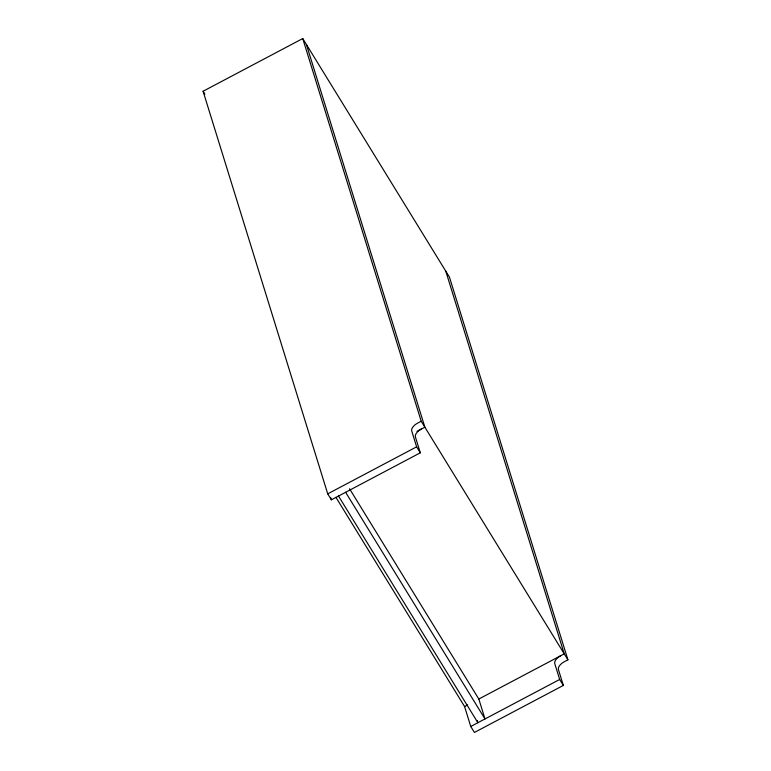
<?xml version="1.0" encoding="UTF-8"?>
<svg xmlns="http://www.w3.org/2000/svg" width="771" height="771" viewBox="0 0 771 771"><rect width="100%" height="100%" fill="white"/><g stroke="black" fill="none" stroke-linecap="round" stroke-linejoin="round"><path stroke-width="1.16" d="M421.245 429.1A8.105 4.077 -31.6 0 0 415.367 436.849L420.301 452.799L331.385 499.82L327.723 493.854L203.091 91.248L302.743 38.55L449.454 277.146L567.909 659.812L564.285 661.73A8.105 4.077 -31.6 0 0 558.397 669.479L563.341 685.429L474.425 732.45L470.753 726.484L464.585 706.554L335.934 497.324M302.743 38.55L421.197 421.226L417.583 423.134A8.105 4.077 -31.6 0 0 411.695 430.883L416.629 446.833L420.301 452.799M416.995 431.346L424.869 427.182L306.415 44.516M327.723 493.854L416.629 446.833M464.585 706.554L467.64 704.945M345.62 492.293L484.998 718.957L478.82 699.027L564.237 653.856L445.783 271.18M470.753 726.484L559.669 679.463L554.735 663.513A8.105 4.077 -31.6 0 1 560.613 655.764M421.197 421.226L567.909 659.812M203.091 91.248L204.922 94.235M559.669 679.463L563.341 685.429M349.542 488.766L478.82 699.027M338.508 496.052L477.875 722.716L477.191 720.509M330.701 497.603L331.385 499.82"/></g></svg>
